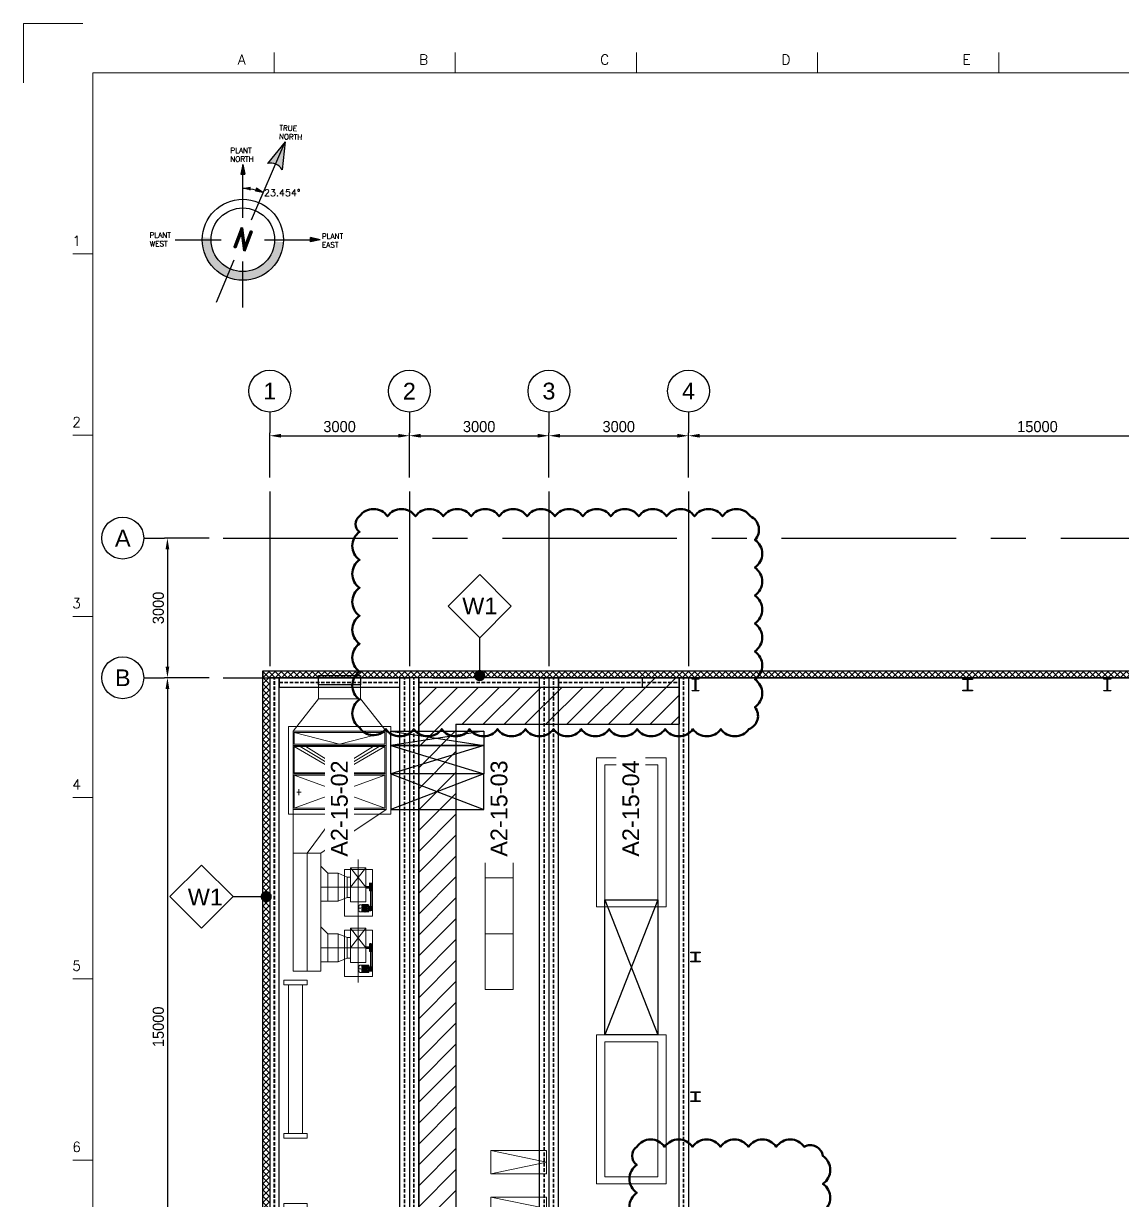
# Model space of a CAD drawing. Header units: millimetres. Extents: x -300 to 383236, y -195106 to -144646.
# Drawn here: x 77852 to 101472, y -169932 to -144646 of the extents above; entities that cross this region are included whole.
import ezdxf
from ezdxf.enums import TextEntityAlignment as Align

# ---------------------------------------------------------------- set-up
doc = ezdxf.new("R2010")
doc.units = ezdxf.units.MM
doc.header["$LTSCALE"] = 60
doc.set_wipeout_variables(frame=1)
for name, pattern in [('CENTER', [2, 1.25, -0.25, 0.25, -0.25]), ('HIDDEN', [0.375, 0.25, -0.125]), ('PHANTOM', [2.5, 1.25, -0.25, 0.25, -0.25, 0.25, -0.25])]:
    doc.linetypes.add(name, pattern=pattern)
doc.layers.get('Defpoints').update_dxf_attribs({"color": 140})
for name, color, linetype in [('1', 7, 'Continuous'), ('1CEN', 20, 'CENTER'), ('1ST FL_SIDE-WALL', 8, 'Continuous'), ('AA-XXXX-SYMB', 7, 'Continuous'), ('AA-XXXX-TEXT', 3, 'Continuous'), ('C_STEEL', 2, 'Continuous'), ('C_TEXT_CONTAINER NO', 7, 'Continuous'), ('CONTAINER', 2, 'Continuous'), ('DIM', 7, 'Continuous'), ('DIM-SCALE', 7, 'Continuous'), ('EQUIP', 2, 'Continuous'), ('INI', 11, 'Continuous')]:
    doc.layers.add(name, color=color, linetype=linetype)
for name, color, linetype, lineweight in [('C_REV', 4, 'Continuous', 50), ('EQUIPMENT', 253, 'Continuous', 0), ('SA', 3, 'Continuous', 0), ('TAN-TIT', 30, 'Continuous', 0), ('TEXT', 3, 'Continuous', 0)]:
    doc.layers.add(name, color=color, linetype=linetype, lineweight=lineweight)
doc.styles.add('ARCHILAB_ROMANS', font='romans.shx', dxfattribs={"bigfont": 'ghs.shx'})
doc.styles.add('Arial', font='arial.ttf')
doc.styles.add('COM', font='COMPLEX', dxfattribs={"height": 5})
doc.styles.add('ROMAND', font='romand.shx', dxfattribs={"width": 0.86, "height": 6.5})
doc.styles.add('RomanS', font='romans.shx', dxfattribs={"bigfont": 'whgtxt.shx'})
doc.styles.get("Standard").update_dxf_attribs({"font": 'romans.shx', "width": 0.75, "bigfont": 'whgtxt.shx'})
doc.styles.add('WHA', font='romans.shx', dxfattribs={"width": 0.8, "height": 300})
doc.styles.add('돋움', font='')
doc.styles.get('돋움').set_extended_font_data('Dotum')
doc.dimstyles.new('일반도면_0060', dxfattribs={"dimtxt": 240, "dimasz": 240, "dimexe": 60, "dimexo": 300, "dimgap": 75, "dimtad": 1, "dimdec": 0, "dimzin": 0, "dimdsep": 46, "dimtxsty": '돋움', "dimcen": -300, "dimclrd": 7, "dimclre": 7, "dimclrt": 2, "dimadec": 8, "dimazin": 0, "dimtfac": 1, "dimtdec": 0, "dimtix": 1, "dimtmove": 2, "dimatfit": 3, "dimfxl": 1, "dimtolj": 1, "dimtzin": 0, "dimarcsym": 0})

# ---------------------------------------------------------------- blocks, each defined once
blk = doc.blocks.new('A$Ce18d4ddd')
at = {"layer": 'EQUIP', "color": 253}
for p, q in [((1298, -14644), (1298, -13944)), ((1648, -14294), (948, -14294))]:
    blk.add_line(p, q, dxfattribs=at)
at = {"layer": 'EQUIPMENT', "color": 253}
for points in [[(300, -6594), (300, -6494), (800, -6494), (800, -6594), (300, -6594)], [(400, -9794), (400, -6594), (700, -6594), (700, -9794), (400, -9794)], [(300, -9894), (300, -9794), (800, -9794), (800, -9894), (300, -9894)], [(300, -11394), (300, -11294), (800, -11294), (800, -11394), (300, -11394)], [(400, -14594), (400, -11394), (700, -11394), (700, -14594), (400, -14594)], [(300, -14694), (300, -14594), (800, -14594), (800, -14694), (300, -14694)]]:
    blk.add_lwpolyline(points, dxfattribs=at)
blk.add_circle((1298, -14294), 250, dxfattribs=at)
blk = doc.blocks.new('A$C3a7c5173')
at = {"layer": 'EQUIPMENT', "color": 253}
for p, q in [((4750, -10156), (5950, -10406)), ((5950, -10406), (4750, -10656)), ((4750, -11156), (5950, -11406)), ((5950, -11406), (4750, -11656)), ((4750, -12456), (5950, -12706)), ((5950, -12706), (4750, -12956)), ((4750, -13456), (5950, -13706)), ((5950, -13706), (4750, -13956))]:
    blk.add_line(p, q, dxfattribs=at)
for points in [[(4750, -10656), (5950, -10656), (5950, -10156), (4750, -10156)], [(4750, -11656), (5950, -11656), (5950, -11156), (4750, -11156)], [(4750, -12956), (5950, -12956), (5950, -12456), (4750, -12456)], [(4750, -13956), (5950, -13956), (5950, -13456), (4750, -13456)], [(4750, -14763), (5620, -14763), (5620, -14263), (4750, -14263)], [(4900, -14613), (5470, -14613), (5470, -14413), (4900, -14413)]]:
    blk.add_lwpolyline(points, close=True, dxfattribs=at)
blk = doc.blocks.new('A$C98c3afd3')
h = blk.add_hatch()
h.set_pattern_fill('ANSI31', color=253, scale=100)
h.set_pattern_definition([(45, (-227626.9, -4), (-224.5064, 224.5064), [])])
h.paths.add_polyline_path([(-58341, -14056), (-58341, -14256), (-63141, -14256), (-63141, -33056), (-31341, -33056), (-31341, -34856), (-24491, -34856), (-24491, -34056), (-30541, -34056), (-30541, -20056), (-31341, -20056), (-31341, -32256), (-33541, -32256), (-33541, -20306), (-36341, -20306), (-36341, -20906), (-34341, -20906), (-34341, -32256), (-62341, -32256), (-62341, -15056), (-57541, -15056), (-57541, -14056)])
at = {"color": 253}
for p, q in [((-58341, -14056), (-57541, -14056)), ((-58341, -14056), (-58341, -14256)), ((-57541, -14056), (-57541, -15056)), ((-63141, -14256), (-63141, -33056)), ((-63141, -14256), (-58341, -14256)), ((-62341, -15056), (-62341, -32256)), ((-62341, -15056), (-57541, -15056)), ((-31341, -20056), (-30541, -20056)), ((-31341, -32256), (-31341, -20056)), ((-30541, -20056), (-30541, -34056)), ((-36341, -20306), (-33541, -20306)), ((-36341, -20306), (-36341, -20906)), ((-33541, -20306), (-33541, -32256)), ((-34341, -20906), (-36341, -20906)), ((-34341, -32256), (-34341, -20906)), ((-62341, -32256), (-34341, -32256)), ((-33541, -32256), (-31341, -32256)), ((-31341, -33056), (-63141, -33056)), ((-31341, -34856), (-31341, -33056)), ((-24491, -34056), (-30541, -34056)), ((-24491, -34056), (-24491, -34856)), ((-24491, -34856), (-31341, -34856))]:
    blk.add_line(p, q, dxfattribs=at)
blk = doc.blocks.new('*D61')
at = {"layer": 'Defpoints', "color": 0, "transparency": 16777216}
for p in [(86145, -153502), (83145, -154702), (86145, -154702)]:
    blk.add_point(p, dxfattribs=at)
at = {"layer": 'DIM-SCALE', "color": 7, "lineweight": -2, "transparency": 16777216}
for p, q in [((83145, -154402), (83145, -153442)), ((86145, -154402), (86145, -153442)), ((83385, -153502), (85905, -153502))]:
    blk.add_line(p, q, dxfattribs=at)
at = {"layer": 'DIM-SCALE', "color": 7, "transparency": 16777216}
for points in [[(83385, -153462), (83385, -153542), (83145, -153502)], [(85905, -153462), (85905, -153542), (86145, -153502)]]:
    blk.add_solid(points, dxfattribs=at)
at = {"layer": 'DIM-SCALE', "color": 2, "transparency": 16777216, "insert": (84645, -153307), "char_height": 240, "attachment_point": 5, "style": '돋움'}
blk.add_mtext('\\A1;3000', dxfattribs=at)
blk = doc.blocks.new('*D62')
at = {"layer": 'Defpoints', "color": 0, "transparency": 16777216}
for p in [(89145, -153502), (86145, -154702), (89145, -154702)]:
    blk.add_point(p, dxfattribs=at)
at = {"layer": 'DIM-SCALE', "color": 7, "lineweight": -2, "transparency": 16777216}
for p, q in [((86145, -154402), (86145, -153442)), ((89145, -154402), (89145, -153442)), ((86385, -153502), (88905, -153502))]:
    blk.add_line(p, q, dxfattribs=at)
at = {"layer": 'DIM-SCALE', "color": 7, "transparency": 16777216}
for points in [[(86385, -153462), (86385, -153542), (86145, -153502)], [(88905, -153462), (88905, -153542), (89145, -153502)]]:
    blk.add_solid(points, dxfattribs=at)
at = {"layer": 'DIM-SCALE', "color": 2, "transparency": 16777216, "insert": (87645, -153307), "char_height": 240, "attachment_point": 5, "style": '돋움'}
blk.add_mtext('\\A1;3000', dxfattribs=at)
blk = doc.blocks.new('*D63')
at = {"layer": 'Defpoints', "color": 0, "transparency": 16777216}
for p in [(92145, -153502), (89145, -154702), (92145, -154702)]:
    blk.add_point(p, dxfattribs=at)
at = {"layer": 'DIM-SCALE', "color": 7, "lineweight": -2, "transparency": 16777216}
for p, q in [((89145, -154402), (89145, -153442)), ((92145, -154402), (92145, -153442)), ((89385, -153502), (91905, -153502))]:
    blk.add_line(p, q, dxfattribs=at)
at = {"layer": 'DIM-SCALE', "color": 7, "transparency": 16777216}
for points in [[(89385, -153462), (89385, -153542), (89145, -153502)], [(91905, -153462), (91905, -153542), (92145, -153502)]]:
    blk.add_solid(points, dxfattribs=at)
at = {"layer": 'DIM-SCALE', "color": 2, "transparency": 16777216, "insert": (90645, -153307), "char_height": 240, "attachment_point": 5, "style": '돋움'}
blk.add_mtext('\\A1;3000', dxfattribs=at)
blk = doc.blocks.new('*D64')
at = {"layer": 'Defpoints', "color": 0, "transparency": 16777216}
for p in [(107145, -153502), (92145, -154702), (107145, -154702)]:
    blk.add_point(p, dxfattribs=at)
at = {"layer": 'DIM-SCALE', "color": 7, "lineweight": -2, "transparency": 16777216}
for p, q in [((92145, -154402), (92145, -153442)), ((107145, -154402), (107145, -153442)), ((92385, -153502), (106905, -153502))]:
    blk.add_line(p, q, dxfattribs=at)
at = {"layer": 'DIM-SCALE', "color": 7, "transparency": 16777216}
for points in [[(92385, -153462), (92385, -153542), (92145, -153502)], [(106905, -153462), (106905, -153542), (107145, -153502)]]:
    blk.add_solid(points, dxfattribs=at)
at = {"layer": 'DIM-SCALE', "color": 2, "transparency": 16777216, "insert": (99645, -153307), "char_height": 240, "attachment_point": 5, "style": '돋움'}
blk.add_mtext('\\A1;15000', dxfattribs=at)
blk = doc.blocks.new('*D73')
at = {"layer": 'Defpoints', "color": 0, "transparency": 16777216}
for p in [(82145, -155702), (80945, -158702), (82145, -158702)]:
    blk.add_point(p, dxfattribs=at)
at = {"layer": 'DIM-SCALE', "color": 7, "lineweight": -2, "transparency": 16777216}
for p, q in [((81845, -155702), (80885, -155702)), ((80945, -155942), (80945, -158462)), ((81845, -158702), (80885, -158702))]:
    blk.add_line(p, q, dxfattribs=at)
at = {"layer": 'DIM-SCALE', "color": 7, "transparency": 16777216}
for points in [[(80905, -155942), (80985, -155942), (80945, -155702)], [(80905, -158462), (80985, -158462), (80945, -158702)]]:
    blk.add_solid(points, dxfattribs=at)
at = {"layer": 'DIM-SCALE', "color": 2, "transparency": 16777216, "insert": (80750, -157202), "char_height": 240, "attachment_point": 5, "rotation": 90, "style": '돋움'}
blk.add_mtext('\\A1;3000', dxfattribs=at)
blk = doc.blocks.new('*D74')
at = {"layer": 'Defpoints', "color": 0, "transparency": 16777216}
for p in [(82145, -158702), (80945, -173702), (82145, -173702)]:
    blk.add_point(p, dxfattribs=at)
at = {"layer": 'DIM-SCALE', "color": 7, "lineweight": -2, "transparency": 16777216}
for p, q in [((81845, -158702), (80885, -158702)), ((80945, -158942), (80945, -173462)), ((81845, -173702), (80885, -173702))]:
    blk.add_line(p, q, dxfattribs=at)
at = {"layer": 'DIM-SCALE', "color": 7, "transparency": 16777216}
for points in [[(80905, -158942), (80985, -158942), (80945, -158702)], [(80905, -173462), (80985, -173462), (80945, -173702)]]:
    blk.add_solid(points, dxfattribs=at)
at = {"layer": 'DIM-SCALE', "color": 2, "transparency": 16777216, "insert": (80750, -166202), "char_height": 240, "attachment_point": 5, "rotation": 90, "style": '돋움'}
blk.add_mtext('\\A1;15000', dxfattribs=at)
blk = doc.blocks.new('2hpm1')
at = {"color": 0, "linetype": 'PHANTOM'}
for p, q in [((-12, 0), (-12, -50)), ((-12, 0), (12, 0)), ((12, 0), (12, -50)), ((12, 0), (12, -50)), ((-100, -169), (-98, -90)), ((-98, -247), (-100, -169)), ((-94, -90), (-98, -90)), ((-98, -247), (-94, -247)), ((-97, -94), (-85, -88)), ((-97, -94), (-85, -88)), ((-97, -94), (-84, -88)), ((-97, -169), (-97, -94)), ((-97, -243), (-97, -169)), ((-88, -248), (-97, -243)), ((-87, -248), (-97, -243)), ((-97, -252), (97, -252)), ((-97, -297), (-97, -252)), ((-96, -85), (-96, -71)), ((-66, -71), (-96, -71)), ((96, -85), (-96, -85)), ((-95, -66), (-95, -71)), ((-94, -90), (-94, -85)), ((-94, -247), (24, -247)), ((-94, -252), (-94, -247)), ((-93, -65), (-82, -65)), ((-91, -71), (-91, -66)), ((-91, -94), (-80, -88)), ((-91, -169), (-91, -94)), ((-91, -243), (-91, -169)), ((-83, -248), (-91, -243)), ((-89, -94), (-78, -88)), ((-89, -169), (-89, -94)), ((-89, -243), (-89, -169)), ((-81, -248), (-89, -243)), ((-84, -90), (-84, -88)), ((-84, -248), (-84, -247)), ((-83, -71), (-83, -66)), ((-71, -88), (-81, -94)), ((-81, -169), (-81, -94)), ((-81, -243), (-81, -169)), ((-81, -243), (-74, -248)), ((-80, -66), (-80, -71)), ((-79, -94), (-69, -88)), ((-79, -169), (-79, -94)), ((-79, -243), (-79, -169)), ((-71, -248), (-79, -243)), ((-78, -92), (-78, -88)), ((-78, -248), (-78, -245)), ((-69, -169), (-69, -88)), ((-69, -248), (-69, -169)), ((-60, -88), (-67, -94)), ((-67, -169), (-67, -94)), ((-67, -243), (-67, -169)), ((-67, -243), (-61, -248)), ((-65, -94), (-56, -88)), ((-65, -169), (-65, -94)), ((-65, -243), (-65, -169)), ((-58, -248), (-65, -243)), ((-63, -67), (-38, -66)), ((64, -71), (-63, -71)), ((-56, -169), (-56, -88)), ((-56, -248), (-56, -169)), ((-45, -88), (-51, -94)), ((-51, -169), (-51, -94)), ((-51, -243), (-51, -169)), ((-51, -243), (-47, -248)), ((-48, -94), (-40, -88)), ((-48, -169), (-48, -94)), ((-48, -243), (-48, -169)), ((-42, -248), (-48, -243)), ((-40, -247), (-40, -88)), ((-35, -63), (-35, -55)), ((-35, -66), (35, -66)), ((33, -53), (-33, -53)), ((-29, -88), (-32, -94)), ((-32, -243), (-32, -94)), ((-32, -243), (-30, -248)), ((-29, -94), (-25, -88)), ((-29, -243), (-29, -94)), ((-26, -248), (-29, -243)), ((-25, -247), (-25, -88)), ((-25, -248), (-25, -227)), ((-12, -50), (0, -50)), ((-12, -53), (-12, -50)), ((-11, -88), (-12, -94)), ((-12, -210), (-12, -94)), ((-12, -243), (-12, -210)), ((-12, -243), (-11, -248)), ((-9, -94), (-7, -88)), ((-9, -210), (-9, -94)), ((-9, -243), (-9, -210)), ((-7, -248), (-9, -243)), ((-7, -247), (-7, -88)), ((0, -50), (12, -50)), ((12, -50), (0, -50)), ((7, -247), (7, -88)), ((9, -94), (7, -88)), ((7, -248), (9, -243)), ((9, -210), (9, -94)), ((9, -243), (9, -210)), ((11, -88), (12, -94)), ((12, -243), (11, -248)), ((12, -53), (12, -50)), ((12, -210), (12, -94)), ((12, -243), (12, -210)), ((25, -247), (25, -88)), ((29, -94), (25, -88)), ((25, -248), (25, -227)), ((26, -248), (29, -243)), ((29, -88), (32, -94)), ((29, -243), (29, -94)), ((32, -243), (30, -248)), ((32, -243), (32, -94)), ((35, -63), (35, -55)), ((63, -67), (38, -66)), ((40, -247), (40, -88)), ((48, -94), (40, -88)), ((42, -248), (48, -243)), ((45, -88), (51, -94)), ((51, -243), (47, -248)), ((48, -169), (48, -94)), ((48, -243), (48, -169)), ((51, -169), (51, -94)), ((51, -243), (51, -169)), ((56, -169), (56, -88)), ((65, -94), (56, -88)), ((56, -248), (56, -169)), ((58, -248), (65, -243)), ((60, -88), (67, -94)), ((67, -243), (61, -248)), ((65, -71), (96, -71)), ((65, -169), (65, -94)), ((65, -243), (65, -169)), ((67, -169), (67, -94)), ((67, -243), (67, -169)), ((79, -94), (69, -88)), ((69, -169), (69, -88)), ((69, -248), (69, -169)), ((71, -88), (81, -94)), ((71, -248), (79, -243)), ((81, -243), (74, -248)), ((78, -92), (78, -88)), ((89, -94), (78, -88)), ((78, -248), (78, -245)), ((79, -169), (79, -94)), ((79, -243), (79, -169)), ((80, -66), (80, -71)), ((91, -94), (80, -88)), ((81, -169), (81, -94)), ((81, -243), (81, -169)), ((81, -248), (89, -243)), ((93, -65), (82, -65)), ((83, -71), (83, -66)), ((83, -248), (91, -243)), ((84, -90), (84, -88)), ((97, -94), (84, -88)), ((84, -248), (84, -247)), ((97, -94), (85, -88)), ((97, -94), (85, -88)), ((87, -248), (97, -243)), ((88, -248), (97, -243)), ((89, -169), (89, -94)), ((89, -243), (89, -169)), ((91, -71), (91, -66)), ((91, -169), (91, -94)), ((91, -243), (91, -169)), ((94, -90), (94, -85)), ((94, -90), (98, -90)), ((94, -252), (94, -247)), ((98, -247), (94, -247)), ((95, -66), (95, -71)), ((96, -85), (96, -71)), ((97, -169), (97, -94)), ((97, -243), (97, -169)), ((97, -297), (97, -252)), ((100, -169), (98, -90)), ((98, -247), (100, -169)), ((62, -332), (-62, -332))]:
    blk.add_line(p, q, dxfattribs=at)
for centre, radius, start, end in [((-62, -297), 35, 180, 270), ((-93, -67), 2.41, 90, 136.5642), ((-93, -67), 2.41, 43.4358, 90), ((-88, -76), 11, 90, 111.3237), ((-88, -76), 11, 68.6763, 90), ((-82, -67), 2.41, 90, 136.5642), ((-82, -67), 2.41, 43.4358, 90), ((-66, -86), 15, 111.3306, 176.1774), ((-66, -69), 2, 270, 0), ((-62, -68), 1, 94.0856, 179.9999), ((-38, -63), 3, 274.0856, 0.0002), ((-33, -55), 2, 90, 180), ((33, -55), 2, 0, 90), ((38, -63), 3, 179.9998, 265.9144), ((62, -297), 35, 270, 0), ((62, -68), 1, 0.0001, 85.9144), ((65, -69), 2, 180, 270), ((66, -86), 15, 3.8226, 68.6694), ((82, -67), 2.41, 90, 136.5642), ((82, -67), 2.41, 43.4358, 90), ((87, -76), 11, 90, 111.3237), ((87, -76), 11, 68.6763, 90), ((93, -67), 2.41, 90, 136.5642), ((93, -67), 2.41, 43.4358, 90)]:
    blk.add_arc(centre, radius, start, end, dxfattribs=at)
blk = doc.blocks.new('A$C064809F0')
at = {"layer": 'AA-XXXX-TEXT'}
for p, q in [((475, 566), (1041, 1131)), ((1041, 1131), (1607, 566)), ((1041, 0), (475, 566)), ((1607, 566), (1041, 0))]:
    blk.add_line(p, q, dxfattribs=at)
at = {"layer": 'INI'}
blk.add_line((1041, 0), (475, 566), dxfattribs=at)
at = {"layer": 'AA-XXXX-TEXT', "style": 'ARCHILAB_ROMANS'}
blk.add_attdef('WALLTYPE', text='', height=300, dxfattribs=at).set_placement((1043, 560), align=Align.MIDDLE_CENTER)
blk = doc.blocks.new('15M')
at = {"linetype": 'HIDDEN', "ltscale": 5}
for p, q in [((-110087, -152171), (-95087, -152171)), ((-110087, -152179), (-95087, -152179)), ((-109989, -152276), (-109989, -154870)), ((-109982, -152276), (-109982, -154870)), ((-95192, -152276), (-95192, -154870)), ((-95185, -152276), (-95185, -154870)), ((-110087, -154968), (-95087, -154968)), ((-110087, -154976), (-95087, -154976))]:
    blk.add_line(p, q, dxfattribs=at)
for points in [[(-110087, -152276), (-95087, -152276), (-95087, -152073), (-110087, -152073)], [(-109884, -154870), (-110087, -154870), (-110087, -152276), (-109884, -152276)], [(-95290, -154870), (-95087, -154870), (-95087, -152276), (-95290, -152276)], [(-110087, -154870), (-95087, -154870), (-95087, -155073), (-110087, -155073)]]:
    blk.add_lwpolyline(points, close=True)
blk = doc.blocks.new('A$C7D6F01DD')
at = {"layer": 'C_STEEL', "extrusion": (0, 0, -1)}
for p, q in [((76, -16.5), (224, -16.5)), ((76, -29.5), (76, -16.5)), ((224, -29.5), (76, -29.5)), ((146.19, -29.5), (153.81, -29.5)), ((146.19, -270.5), (146.19, -29.5)), ((153.81, -29.5), (153.81, -270.5)), ((224, -16.5), (224, -29.5)), ((5898, -21.5), (6102, -21.5)), ((5898, -37.2), (5898, -21.5)), ((6102, -37.2), (5898, -37.2)), ((5995.56, -37.2), (6004.45, -37.2)), ((5995.56, -262.8), (5995.56, -37.2)), ((6004.45, -37.2), (6004.45, -262.8)), ((6102, -21.5), (6102, -37.2)), ((8926, -16.5), (9074, -16.5)), ((8926, -29.5), (8926, -16.5)), ((9074, -29.5), (8926, -29.5)), ((8996.19, -29.5), (9003.81, -29.5)), ((8996.19, -270.5), (8996.19, -29.5)), ((9003.81, -29.5), (9003.81, -270.5)), ((9074, -16.5), (9074, -29.5)), ((11926, -16.5), (12074, -16.5)), ((11926, -29.5), (11926, -16.5)), ((12074, -29.5), (11926, -29.5)), ((11996.19, -29.5), (12003.81, -29.5)), ((11996.19, -270.5), (11996.19, -29.5)), ((12003.81, -29.5), (12003.81, -270.5)), ((12074, -16.5), (12074, -29.5)), ((14926, -16.5), (15074, -16.5)), ((14926, -29.5), (14926, -16.5)), ((15074, -29.5), (14926, -29.5)), ((14996.19, -29.5), (15003.81, -29.5)), ((14996.19, -270.5), (14996.19, -29.5)), ((15003.81, -29.5), (15003.81, -270.5)), ((15074, -16.5), (15074, -29.5)), ((17926, -16.5), (18074, -16.5)), ((17926, -29.5), (17926, -16.5)), ((18074, -29.5), (17926, -29.5)), ((17996.19, -29.5), (18003.81, -29.5)), ((17996.19, -270.5), (17996.19, -29.5)), ((18003.81, -29.5), (18003.81, -270.5)), ((18074, -16.5), (18074, -29.5)), ((20776, -16.5), (20924, -16.5)), ((20776, -29.5), (20776, -16.5)), ((20924, -29.5), (20776, -29.5)), ((20846.19, -29.5), (20853.81, -29.5)), ((20846.19, -270.5), (20846.19, -29.5)), ((20853.81, -29.5), (20853.81, -270.5)), ((20924, -16.5), (20924, -29.5)), ((76, -270.5), (224, -270.5)), ((76, -283.5), (76, -270.5)), ((224, -283.5), (76, -283.5)), ((153.81, -270.5), (146.19, -270.5)), ((224, -270.5), (224, -283.5)), ((5898, -262.8), (6102, -262.8)), ((5898, -278.5), (5898, -262.8)), ((6102, -278.5), (5898, -278.5)), ((6004.45, -262.8), (5995.56, -262.8)), ((6102, -262.8), (6102, -278.5)), ((8926, -270.5), (9074, -270.5)), ((8926, -283.5), (8926, -270.5)), ((9074, -283.5), (8926, -283.5)), ((9003.81, -270.5), (8996.19, -270.5)), ((9074, -270.5), (9074, -283.5)), ((11926, -270.5), (12074, -270.5)), ((11926, -283.5), (11926, -270.5)), ((12074, -283.5), (11926, -283.5)), ((12003.81, -270.5), (11996.19, -270.5)), ((12074, -270.5), (12074, -283.5)), ((14926, -270.5), (15074, -270.5)), ((14926, -283.5), (14926, -270.5)), ((15074, -283.5), (14926, -283.5)), ((15003.81, -270.5), (14996.19, -270.5)), ((15074, -270.5), (15074, -283.5)), ((17926, -270.5), (18074, -270.5)), ((17926, -283.5), (17926, -270.5)), ((18074, -283.5), (17926, -283.5)), ((18003.81, -270.5), (17996.19, -270.5)), ((18074, -270.5), (18074, -283.5)), ((20776, -270.5), (20924, -270.5)), ((20776, -283.5), (20776, -270.5)), ((20924, -283.5), (20776, -283.5)), ((20853.81, -270.5), (20846.19, -270.5)), ((20924, -270.5), (20924, -283.5)), ((47.5, -5895), (252.5, -5895)), ((47.5, -5909.2), (47.5, -5895)), ((252.5, -5909.2), (47.5, -5909.2)), ((145.43, -5909.2), (154.57, -5909.2)), ((145.43, -6090.8), (145.43, -5909.2)), ((154.57, -5909.2), (154.57, -6090.8)), ((252.5, -5895), (252.5, -5909.2)), ((20747.5, -5895), (20952.5, -5895)), ((20747.5, -5909.2), (20747.5, -5895)), ((20952.5, -5909.2), (20747.5, -5909.2)), ((20845.43, -5909.2), (20854.57, -5909.2)), ((20845.43, -6090.8), (20845.43, -5909.2)), ((20854.57, -5909.2), (20854.57, -6090.8)), ((20952.5, -5895), (20952.5, -5909.2)), ((47.5, -6090.8), (252.5, -6090.8)), ((47.5, -6105), (47.5, -6090.8)), ((252.5, -6105), (47.5, -6105)), ((154.57, -6090.8), (145.43, -6090.8)), ((252.5, -6090.8), (252.5, -6105)), ((20747.5, -6090.8), (20952.5, -6090.8)), ((20747.5, -6105), (20747.5, -6090.8)), ((20952.5, -6105), (20747.5, -6105)), ((20854.57, -6090.8), (20845.43, -6090.8)), ((20952.5, -6090.8), (20952.5, -6105)), ((47.5, -8895), (252.5, -8895)), ((47.5, -8909.2), (47.5, -8895)), ((252.5, -8909.2), (47.5, -8909.2)), ((47.5, -9090.8), (252.5, -9090.8)), ((47.5, -9105), (47.5, -9090.8)), ((145.43, -8909.2), (154.57, -8909.2)), ((145.43, -9090.8), (145.43, -8909.2)), ((154.57, -9090.8), (145.43, -9090.8)), ((154.57, -8909.2), (154.57, -9090.8)), ((252.5, -8895), (252.5, -8909.2)), ((252.5, -9090.8), (252.5, -9105)), ((20747.5, -8895), (20952.5, -8895)), ((20747.5, -8909.2), (20747.5, -8895)), ((20952.5, -8909.2), (20747.5, -8909.2)), ((20747.5, -9090.8), (20952.5, -9090.8)), ((20747.5, -9105), (20747.5, -9090.8)), ((20845.43, -8909.2), (20854.57, -8909.2)), ((20845.43, -9090.8), (20845.43, -8909.2)), ((20854.57, -9090.8), (20845.43, -9090.8)), ((20854.57, -8909.2), (20854.57, -9090.8)), ((20952.5, -8895), (20952.5, -8909.2)), ((20952.5, -9090.8), (20952.5, -9105)), ((252.5, -9105), (47.5, -9105)), ((20952.5, -9105), (20747.5, -9105)), ((76, -14716.5), (224, -14716.5)), ((76, -14729.5), (76, -14716.5)), ((224, -14729.5), (76, -14729.5)), ((146.19, -14729.5), (153.81, -14729.5)), ((146.19, -14970.5), (146.19, -14729.5)), ((153.81, -14729.5), (153.81, -14970.5)), ((224, -14716.5), (224, -14729.5)), ((2926, -14716.5), (3074, -14716.5)), ((2926, -14729.5), (2926, -14716.5)), ((3074, -14729.5), (2926, -14729.5)), ((2996.19, -14729.5), (3003.81, -14729.5)), ((2996.19, -14970.5), (2996.19, -14729.5)), ((3003.81, -14729.5), (3003.81, -14970.5)), ((3074, -14716.5), (3074, -14729.5)), ((5926, -14716.5), (6074, -14716.5)), ((5926, -14729.5), (5926, -14716.5)), ((6074, -14729.5), (5926, -14729.5)), ((5996.19, -14729.5), (6003.81, -14729.5)), ((5996.19, -14970.5), (5996.19, -14729.5)), ((6003.81, -14729.5), (6003.81, -14970.5)), ((6074, -14716.5), (6074, -14729.5)), ((8926, -14716.5), (9074, -14716.5)), ((8926, -14729.5), (8926, -14716.5)), ((9074, -14729.5), (8926, -14729.5)), ((8996.19, -14729.5), (9003.81, -14729.5)), ((8996.19, -14970.5), (8996.19, -14729.5)), ((9003.81, -14729.5), (9003.81, -14970.5)), ((9074, -14716.5), (9074, -14729.5)), ((11926, -14716.5), (12074, -14716.5)), ((11926, -14729.5), (11926, -14716.5)), ((12074, -14729.5), (11926, -14729.5)), ((11996.19, -14729.5), (12003.81, -14729.5)), ((11996.19, -14970.5), (11996.19, -14729.5)), ((12003.81, -14729.5), (12003.81, -14970.5)), ((12074, -14716.5), (12074, -14729.5)), ((14926, -14716.5), (15074, -14716.5)), ((14926, -14729.5), (14926, -14716.5)), ((15074, -14729.5), (14926, -14729.5)), ((14996.19, -14729.5), (15003.81, -14729.5)), ((14996.19, -14970.5), (14996.19, -14729.5)), ((15003.81, -14729.5), (15003.81, -14970.5)), ((15074, -14716.5), (15074, -14729.5)), ((17926, -14716.5), (18074, -14716.5)), ((17926, -14729.5), (17926, -14716.5)), ((18074, -14729.5), (17926, -14729.5)), ((17996.19, -14729.5), (18003.81, -14729.5)), ((17996.19, -14970.5), (17996.19, -14729.5)), ((18003.81, -14729.5), (18003.81, -14970.5)), ((18074, -14716.5), (18074, -14729.5)), ((20776, -14716.5), (20924, -14716.5)), ((20776, -14729.5), (20776, -14716.5)), ((20924, -14729.5), (20776, -14729.5)), ((20846.19, -14729.5), (20853.81, -14729.5)), ((20846.19, -14970.5), (20846.19, -14729.5)), ((20853.81, -14729.5), (20853.81, -14970.5)), ((20924, -14716.5), (20924, -14729.5)), ((76, -14970.5), (224, -14970.5)), ((76, -14983.5), (76, -14970.5)), ((224, -14983.5), (76, -14983.5)), ((153.81, -14970.5), (146.19, -14970.5)), ((224, -14970.5), (224, -14983.5)), ((2926, -14970.5), (3074, -14970.5)), ((2926, -14983.5), (2926, -14970.5)), ((3074, -14983.5), (2926, -14983.5)), ((3003.81, -14970.5), (2996.19, -14970.5)), ((3074, -14970.5), (3074, -14983.5)), ((5926, -14970.5), (6074, -14970.5)), ((5926, -14983.5), (5926, -14970.5)), ((6074, -14983.5), (5926, -14983.5)), ((6003.81, -14970.5), (5996.19, -14970.5)), ((6074, -14970.5), (6074, -14983.5)), ((8926, -14970.5), (9074, -14970.5)), ((8926, -14983.5), (8926, -14970.5)), ((9074, -14983.5), (8926, -14983.5)), ((9003.81, -14970.5), (8996.19, -14970.5)), ((9074, -14970.5), (9074, -14983.5)), ((11926, -14970.5), (12074, -14970.5)), ((11926, -14983.5), (11926, -14970.5)), ((12074, -14983.5), (11926, -14983.5)), ((12003.81, -14970.5), (11996.19, -14970.5)), ((12074, -14970.5), (12074, -14983.5)), ((14926, -14970.5), (15074, -14970.5)), ((14926, -14983.5), (14926, -14970.5)), ((15074, -14983.5), (14926, -14983.5)), ((15003.81, -14970.5), (14996.19, -14970.5)), ((15074, -14970.5), (15074, -14983.5)), ((17926, -14970.5), (18074, -14970.5)), ((17926, -14983.5), (17926, -14970.5)), ((18074, -14983.5), (17926, -14983.5)), ((18003.81, -14970.5), (17996.19, -14970.5)), ((18074, -14970.5), (18074, -14983.5)), ((20776, -14970.5), (20924, -14970.5)), ((20776, -14983.5), (20776, -14970.5)), ((20924, -14983.5), (20776, -14983.5)), ((20853.81, -14970.5), (20846.19, -14970.5)), ((20924, -14970.5), (20924, -14983.5))]:
    blk.add_line(p, q, dxfattribs=at)
blk = doc.blocks.new('BORDER')
at = {"layer": 'TAN-TIT', "linetype": 'Continuous'}
for p, q in [((4241, 168200), (0, 168200)), ((0, 168200), (0, 163959))]:
    blk.add_line(p, q, dxfattribs=at)
at = {"layer": 'TAN-TIT'}
for p, q in [((17955, 164680), (17955, 166122)), ((30934, 164680), (30934, 166122)), ((43912, 164680), (43912, 166122)), ((56891, 164680), (56891, 166122)), ((69870, 164680), (69870, 166122)), ((4977, 164680), (4977, 3520)), ((232823, 164680), (4977, 164680)), ((4977, 151701), (3534, 151701)), ((4977, 138723), (3534, 138723)), ((4977, 125744), (3534, 125744)), ((4977, 112766), (3534, 112766)), ((4977, 99787), (3534, 99787)), ((4977, 86808), (3534, 86808))]:
    blk.add_line(p, q, dxfattribs=at)
at = {"layer": 'TAN-TIT', "style": 'COM'}
for s, p in [('A', (15359, 165257)), ('B', (28338, 165257)), ('C', (41317, 165257)), ('D', (54295, 165257)), ('E', (67274, 165257))]:
    blk.add_text(s, height=721, dxfattribs=at).set_placement(p)
for s, p in [('1', (4111, 152278)), ('1', (4111, 152278)), ('2', (4111, 139300)), ('3', (4111, 126321)), ('4', (4111, 113342)), ('5', (4111, 100364)), ('6', (4111, 87385))]:
    blk.add_text(s, height=721, dxfattribs=at).set_placement(p, align=Align.RIGHT)

msp = doc.modelspace()

# ---------------------------------------------------------------- hatches: boundary and pattern name
h = msp.add_hatch(color=256)
h.paths.add_polyline_path([(83477.9, -147187.7), (83093.1, -147654.3, -0.1704873), (83275, -147665.9)])
h.paths.add_polyline_path([(83477.9, -147187.7), (83275, -147665.9, -0.1704873), (83409.7, -147788.7)])
h = msp.add_hatch(color=256)
h.paths.add_polyline_path([(83477.9, -147187.7), (83093.1, -147654.3, -0.1704873), (83275, -147665.9)])
h.paths.add_polyline_path([(83477.9, -147187.7), (83275, -147665.9, -0.1704873), (83409.7, -147788.7)])
h = msp.add_hatch(color=256)
h.paths.add_polyline_path([(82565.1, -147676.9), (82520.9, -147883.8), (82580.4, -147883.7, 0.0362907)])
h.paths.add_polyline_path([(82565.1, -147676.9, -0.0362907), (82580.4, -147883.7), (82609.8, -147883.7)])
h = msp.add_hatch(color=256)
h.paths.add_polyline_path([(82565.1, -147676.9), (82520.9, -147883.8), (82580.4, -147883.7, 0.0362907)])
h.paths.add_polyline_path([(82565.1, -147676.9, -0.0362907), (82580.4, -147883.7), (82609.8, -147883.7)])
h = msp.add_hatch(color=256)
h.paths.add_polyline_path([(82565.1, -148190.7), (82723.8, -148227.1), (82724.4, -148181.3, 0.0362907)])
h.paths.add_polyline_path([(82565.1, -148190.7, -0.0362907), (82724.4, -148181.3), (82724.7, -148158.7)])
h = msp.add_hatch(color=256)
h.paths.add_polyline_path([(82565.1, -148190.7), (82723.8, -148227.1), (82724.4, -148181.3, 0.0362907)])
h.paths.add_polyline_path([(82565.1, -148190.7, -0.0362907), (82724.4, -148181.3), (82724.7, -148158.7)])
h = msp.add_hatch(color=256)
h.paths.add_polyline_path([(82995.1, -148278.1), (82862.8, -148183.5), (82844.6, -148225.4, 0.0362907)])
h.paths.add_polyline_path([(82995.1, -148278.1, -0.0362907), (82844.6, -148225.4), (82835.6, -148246.2)])
h = msp.add_hatch(color=256)
h.paths.add_polyline_path([(82995.1, -148278.1), (82862.8, -148183.5), (82844.6, -148225.4, 0.0362907)])
h.paths.add_polyline_path([(82995.1, -148278.1, -0.0362907), (82844.6, -148225.4), (82835.6, -148246.2)])
h = msp.add_hatch(color=256)
h.paths.add_polyline_path([(81695.7, -149239.3, 0.4142136), (82513.5, -150160.7), (82524.6, -149973, -0.4142136), (81883.4, -149250.5)])
h.paths.add_polyline_path([(82524.6, -149973), (82513.5, -150160.7, 0.2159793), (83184.9, -149903.5), (83051.2, -149771.3, -0.2159793)])
h.paths.add_polyline_path([(83051.2, -149771.3), (83184.9, -149903.5, 0.1819562), (83434.9, -149343), (83247.2, -149331.8, -0.1819562)])
h = msp.add_hatch(color=256)
h.paths.add_polyline_path([(81695.7, -149239.3, 0.4142136), (82513.5, -150160.7), (82524.6, -149973, -0.4142136), (81883.4, -149250.5)])
h.paths.add_polyline_path([(82524.6, -149973), (82513.5, -150160.7, 0.2159793), (83184.9, -149903.5), (83051.2, -149771.3, -0.2159793)])
h.paths.add_polyline_path([(83051.2, -149771.3), (83184.9, -149903.5, 0.1819562), (83434.9, -149343), (83247.2, -149331.8, -0.1819562)])
h = msp.add_hatch(color=256)
h.paths.add_polyline_path([(84228.5, -149291.1), (84021.6, -149335.3), (84021.6, -149275.9, -0.0362907)])
h.paths.add_polyline_path([(84228.5, -149291.1, 0.0362907), (84021.6, -149275.9), (84021.7, -149246.5)])
h = msp.add_hatch(color=256)
h.paths.add_polyline_path([(84228.5, -149291.1), (84021.6, -149335.3), (84021.6, -149275.9, -0.0362907)])
h.paths.add_polyline_path([(84228.5, -149291.1, 0.0362907), (84021.6, -149275.9), (84021.7, -149246.5)])

# ---------------------------------------------------------------- linework, layer by layer
for p, q in [((82751.7, -148861.4), (83477.9, -147187.7)), ((83477.9, -147187.7), (83093.1, -147654.3)), ((83477.9, -147187.7), (83093.1, -147654.3)), ((83477.9, -147187.7), (83409.7, -147788.7)), ((83477.9, -147187.7), (83409.7, -147788.7)), ((82565.1, -147676.9), (82520.9, -147883.8)), ((82565.1, -147676.9), (82520.9, -147883.8)), ((82520.9, -147883.8), (82609.8, -147883.7)), ((82520.9, -147883.8), (82609.8, -147883.7)), ((82565.2, -148822.7), (82565.1, -147676.9)), ((82565.1, -147676.9), (82609.8, -147883.7)), ((82565.2, -148822.7), (82565.1, -147676.9)), ((82565.1, -147676.9), (82609.8, -147883.7)), ((82565.1, -148190.7), (82724.7, -148158.7)), ((82565.1, -148190.7), (82724.7, -148158.7)), ((82723.8, -148227.1), (82724.7, -148158.7)), ((82723.8, -148227.1), (82724.7, -148158.7)), ((82862.8, -148183.5), (82835.6, -148246.2)), ((82862.8, -148183.5), (82835.6, -148246.2)), ((82995.1, -148278.1), (82835.6, -148246.2)), ((82995.1, -148278.1), (82835.6, -148246.2)), ((82995.1, -148278.1), (82862.8, -148183.5)), ((82995.1, -148278.1), (82862.8, -148183.5)), ((81109, -149291.3), (82096.9, -149291.2)), ((81109, -149291.3), (82096.9, -149291.2)), ((83033.7, -149291), (84021.6, -149290.9)), ((83033.7, -149291), (84021.6, -149290.9)), ((84021.6, -149335.3), (84021.7, -149246.5)), ((84021.6, -149335.3), (84021.7, -149246.5)), ((84228.5, -149291.1), (84021.6, -149335.3)), ((84228.5, -149291.1), (84021.6, -149335.3)), ((84228.5, -149291.1), (84021.7, -149246.5)), ((84228.5, -149291.1), (84021.7, -149246.5)), ((81996.3, -150631.7), (82382.3, -149722.3)), ((82565.5, -150747.4), (82565.4, -149759.5)), ((82565.5, -150747.4), (82565.4, -149759.5)), ((92144.9, -158702.1), (113144.9, -158702.1))]:
    msp.add_line(p, q)
for points in [[(87744.9, -160157.1), (85744.9, -160157.1), (85744.9, -159852.1), (87744.9, -159852.1)], [(87744.9, -160767.1), (85744.9, -160767.1), (85744.9, -160157.1), (87744.9, -160157.1)], [(87744.9, -160767.1), (85744.9, -160767.1), (85744.9, -161529.1), (87744.9, -161529.1)]]:
    msp.add_lwpolyline(points, close=True)
at = {"color": 253}
msp.add_lwpolyline([(90346, -166373.8), (90346, -163473.8), (91486, -163473.8), (91486, -166373.8)], close=True, dxfattribs=at)
for radius in [871.2, 871.2, 683.1, 683.1]:
    msp.add_circle((82565.3, -149291.1), radius)
for centre, radius, start, end in [((83167.5, -147919.1), 275, 28.30506, 105.70652), ((82565.3, -149291.1), 1100.4, 67.00743, 90.00867)]:
    msp.add_arc(centre, radius, start, end)
at = {"layer": '1CEN', "color": 1, "ltscale": 50}
for p, q in [((83144.9, -154702.1), (83144.9, -192702.1)), ((86144.9, -154702.1), (86144.9, -192702.1)), ((89144.9, -154702.1), (89144.9, -192702.1)), ((92144.9, -154702.1), (92144.9, -192702.1)), ((82144.9, -155702.1), (135144.9, -155702.1)), ((82144.9, -158702.1), (135144.9, -158702.1)), ((87744.9, -159852.1), (85744.9, -160157.1)), ((85744.9, -159852.1), (87744.9, -160157.1)), ((87744.9, -160157.1), (85744.9, -160767.1)), ((85744.9, -160157.1), (87744.9, -160767.1)), ((87744.9, -160767.1), (85744.9, -161529.1)), ((85744.9, -160767.1), (87744.9, -161529.1)), ((91486, -163473.8), (90346, -166373.8)), ((90346, -163473.8), (91486, -166373.8))]:
    msp.add_line(p, q, dxfattribs=at)
at = {"layer": '1ST FL_SIDE-WALL', "color": 3}
msp.add_lwpolyline([(82994.9, -158552.1), (82994.9, -158702.1)], dxfattribs=at)
at = {"layer": 'C_REV'}
for points in [[(85074.9, -155232.8, -0.5205671), (85674.9, -155232.8, -0.5205671), (86274.9, -155232.8, -0.5205671), (86874.9, -155232.8, -0.5205671), (87474.9, -155232.8, -0.5205671), (88074.9, -155232.8, -0.5205671), (88674.9, -155232.8, -0.5205671), (89274.9, -155232.8, -0.5205671), (89874.9, -155232.8, -0.5205671), (90474.9, -155232.8, -0.5205671), (91074.9, -155232.8, -0.5205671), (91674.9, -155232.8, -0.5205671), (92274.9, -155232.8, -0.5205671), (92874.9, -155232.8, -0.5205671), (93474.9, -155232.8, -0.5205671), (93572.2, -155735.5, -0.5205671), (93572.2, -156335.5, -0.5205671), (93572.2, -156935.5, -0.5205671), (93572.2, -157535.5, -0.5205671), (93572.2, -158135.5, -0.5205671), (93572.2, -158735.5, -0.5205671), (93572.2, -159335.5, -0.5205671), (93440.6, -159804, -0.5205671), (92840.6, -159804, -0.5205671), (92240.6, -159804, -0.5205671), (91640.6, -159804, -0.5205671), (91040.6, -159804, -0.5205671), (90440.6, -159804, -0.5205671), (89840.6, -159804, -0.5205671), (89240.6, -159804, -0.5205671), (88640.6, -159804, -0.5205671), (88040.6, -159804, -0.5205671), (87440.6, -159804, -0.5205671), (86840.6, -159804, -0.5205671), (86240.6, -159804, -0.5205671), (85640.6, -159804, -0.5205671), (85074.9, -159769.6, -0.5205671), (85074.9, -159169.6, -0.5205671), (85074.9, -158569.6, -0.5205671), (85074.9, -157969.6, -0.5205671), (85074.9, -157369.6, -0.5205671), (85074.9, -156769.6, -0.5205671), (85074.9, -156169.6, -0.5205671), (85074.9, -155569.6, -0.5205671), (85074.9, -155232.8, -0.5205671)], [(91032.1, -168778.4, -0.5205671), (91632.1, -168778.4, -0.5205671), (92232.1, -168778.4, -0.5205671), (92832.1, -168778.4, -0.5205671), (93432.1, -168778.4, -0.5205671), (94032.1, -168778.4, -0.5205671), (94632.1, -168778.4, -0.5205671), (95034.5, -168976, -0.5205671), (95034.5, -169576, -0.5205671), (95034.5, -170176, -0.5205671)], [(91032.1, -170366.8, -0.5205671), (91032.1, -169766.8, -0.5205671), (91032.1, -169166.8, -0.5205671), (91032.1, -168778.4, -0.5205671)]]:
    msp.add_lwpolyline(points, format="xyb", dxfattribs=at)
at = {"layer": 'DIM'}
for p, q in [((83144.9, -152992.1), (83144.9, -153442.1)), ((86144.9, -152992.1), (86144.9, -153442.1)), ((89144.9, -152992.1), (89144.9, -153442.1)), ((92144.9, -152992.1), (92144.9, -153442.1)), ((80434.9, -155702.1), (80884.9, -155702.1)), ((80434.9, -158702.1), (80884.9, -158702.1))]:
    msp.add_line(p, q, dxfattribs=at)
for centre in [(83144.9, -152542.1), (86144.9, -152542.1), (89144.9, -152542.1), (92144.9, -152542.1), (79984.9, -155702.1), (79984.9, -158702.1)]:
    msp.add_circle(centre, 450, dxfattribs=at)
at = {"layer": 'EQUIP', "color": 253}
msp.add_lwpolyline([(85094.9, -158852.1), (84194.9, -158852.1), (84194.9, -158652.1), (85094.9, -158652.1)], close=True, dxfattribs=at)
at = {"layer": 'EQUIPMENT', "color": 253}
for p, q in [((83669.9, -159877.1), (84644.9, -160132.1)), ((84644.9, -160132.1), (85619.9, -159877.1)), ((84644.9, -160742.1), (83669.9, -160182.1)), ((84644.9, -160687.7), (83796, -160182.1)), ((84644.9, -160633.2), (83922, -160182.1)), ((84644.9, -160742.1), (85619.9, -160182.1)), ((84644.9, -160687.7), (85493.9, -160182.1)), ((84644.9, -160633.2), (85367.8, -160182.1)), ((83669.9, -161504.1), (85619.9, -160792.1)), ((83669.9, -160792.1), (85619.9, -161504.1)), ((84877.2, -163203), (85207.2, -162783)), ((84877.2, -162783), (85207.2, -163203)), ((85042.3, -162732), (85042.3, -163590.4)), ((84811.2, -162983), (84811.2, -163423)), ((84811.2, -162983), (84877.2, -162983)), ((85357.9, -163203), (84766.3, -163203)), ((84877.2, -163518), (84877.2, -163203)), ((85290.2, -163185.5), (85207.2, -163185.5)), ((85207.2, -163203), (85207.2, -163518)), ((85290.2, -163220.5), (85207.2, -163220.5)), ((85282.5, -163115), (85335.2, -163115)), ((85282.5, -163117.3), (85335.2, -163117.3)), ((85290.2, -163123), (85290.2, -163283)), ((85290.2, -163123), (85327, -163123)), ((85290.2, -163283), (85327, -163283)), ((85290.2, -163283.1), (85327, -163283.1)), ((85308.6, -163713.1), (85308.6, -163106.4)), ((85327, -163123), (85327, -163283)), ((85335.2, -163115), (85335.2, -163703.6)), ((84877.2, -163423), (84811.2, -163423)), ((85207.2, -163518), (84877.2, -163518)), ((85351.4, -163654.9), (85038.7, -163654.9)), ((85335.2, -163701.3), (85283.2, -163701.3)), ((85335.2, -163703.6), (85283.2, -163703.6)), ((85290.2, -163614.9), (85327, -163614.9)), ((85290.2, -163615), (85290.2, -163694.8)), ((85290.2, -163694.8), (85327, -163694.8)), ((85327, -163615), (85327, -163694.8)), ((84877.2, -164503), (85207.2, -164083)), ((84877.2, -164083), (85207.2, -164503)), ((85042.3, -164032), (85042.3, -164890.4)), ((84811.2, -164283), (84811.2, -164723)), ((84811.2, -164283), (84877.2, -164283)), ((85357.9, -164503), (84766.3, -164503)), ((84877.2, -164818), (84877.2, -164503)), ((85290.2, -164485.5), (85207.2, -164485.5)), ((85207.2, -164503), (85207.2, -164818)), ((85290.2, -164520.5), (85207.2, -164520.5)), ((85282.5, -164415), (85335.2, -164415)), ((85282.5, -164417.3), (85335.2, -164417.3)), ((85290.2, -164423), (85290.2, -164583)), ((85290.2, -164423), (85327, -164423)), ((85290.2, -164583), (85327, -164583)), ((85290.2, -164583.1), (85327, -164583.1)), ((85308.6, -165013.1), (85308.6, -164406.4)), ((85327, -164423), (85327, -164583)), ((85335.2, -164415), (85335.2, -165003.6)), ((84877.2, -164723), (84811.2, -164723)), ((85207.2, -164818), (84877.2, -164818)), ((85351.4, -164954.9), (85038.7, -164954.9)), ((85335.2, -165001.3), (85283.2, -165001.3)), ((85335.2, -165003.6), (85283.2, -165003.6)), ((85290.2, -164914.9), (85327, -164914.9)), ((85290.2, -164915), (85290.2, -164994.8)), ((85290.2, -164994.8), (85327, -164994.8)), ((85327, -164915), (85327, -164994.8))]:
    msp.add_line(p, q, dxfattribs=at)
for points in [[(85744.9, -161629.1), (85744.9, -159752.1), (83544.9, -159752.1), (83544.9, -161629.1)], [(85644.9, -160767.1), (85644.9, -159852.1), (83644.9, -159852.1), (83644.9, -160767.1)], [(85644.9, -160157.1), (83644.9, -160157.1), (83644.9, -159852.1), (85644.9, -159852.1)], [(85619.9, -160132.1), (83669.9, -160132.1), (83669.9, -159877.1), (85619.9, -159877.1)], [(85644.9, -160767.1), (83644.9, -160767.1), (83644.9, -160157.1), (85644.9, -160157.1)], [(85619.9, -160742.1), (83669.9, -160742.1), (83669.9, -160182.1), (85619.9, -160182.1)], [(90166, -163623.8), (90166, -160423.8), (91666, -160423.8), (91666, -163623.8)], [(85644.9, -160767.1), (83644.9, -160767.1), (83644.9, -161529.1), (85644.9, -161529.1)], [(85619.9, -160792.1), (83669.9, -160792.1), (83669.9, -161504.1), (85619.9, -161504.1)], [(90346, -163473.8), (90346, -160573.8), (91486, -160573.8), (91486, -163473.8)], [(84752.2, -162823), (84752.2, -163823), (85352.2, -163823), (85352.2, -162823)], [(85207.2, -162783), (84877.2, -162783), (84877.2, -163203), (85207.2, -163203)], [(85207.2, -164083), (84877.2, -164083), (84877.2, -164503), (85207.2, -164503)], [(84752.2, -164123), (84752.2, -165123), (85352.2, -165123), (85352.2, -164123)], [(90166, -169573.8), (90166, -166373.8), (91666, -166373.8), (91666, -169573.8)], [(90346, -169423.8), (90346, -166523.8), (91486, -166523.8), (91486, -169423.8)]]:
    msp.add_lwpolyline(points, close=True, dxfattribs=at)
at = {"layer": 'EQUIPMENT'}
for points in [[(88375, -162202.2), (88375, -163002.2), (87775, -163002.2), (87775, -162202.2)], [(87775, -164202.2), (87775, -163002.2), (88375, -163002.2), (88375, -164202.2)], [(87775, -165402.2), (87775, -164202.2), (88375, -164202.2), (88375, -165402.2)]]:
    msp.add_lwpolyline(points, close=True, dxfattribs=at)
at = {"layer": 'SA', "color": 253}
for p, q in [((84194.9, -158852.1), (84194.9, -159152.1)), ((85094.9, -158852.1), (85094.9, -159152.1)), ((83644.9, -159852.1), (84194.9, -159152.1)), ((85094.9, -159152.1), (84194.9, -159152.1)), ((85644.9, -159852.1), (85094.9, -159152.1)), ((83644.9, -161529.1), (83644.9, -162467.1)), ((84644.9, -161529.1), (83944.9, -162467.1)), ((85644.9, -161529.1), (84244.9, -162467.1)), ((83644.9, -162467.1), (83644.9, -165003)), ((83644.9, -162467.1), (84244.9, -162467.1)), ((83944.9, -162467.1), (83944.9, -165003)), ((84244.9, -162467.1), (84244.9, -165003)), ((84394.9, -162903), (84244.9, -162753)), ((85042.3, -162608.6), (85042.3, -165246.7)), ((84611.2, -162903), (84394.9, -162903)), ((84394.9, -162903), (84394.9, -163503)), ((84611.2, -162903), (84611.2, -163503)), ((84811.2, -162983), (84611.2, -162903)), ((84611.2, -163203), (84244.9, -163203)), ((84811.2, -163203), (84611.2, -163203)), ((84611.2, -163503), (84244.9, -163503)), ((84811.2, -163423), (84611.2, -163503)), ((84394.9, -164203), (84244.9, -164053)), ((84611.2, -164203), (84394.9, -164203)), ((84394.9, -164203), (84394.9, -164803)), ((84611.2, -164203), (84611.2, -164803)), ((84811.2, -164283), (84611.2, -164203)), ((84611.2, -164503), (84244.9, -164503)), ((84811.2, -164503), (84611.2, -164503)), ((84611.2, -164803), (84244.9, -164803)), ((84811.2, -164723), (84611.2, -164803)), ((83644.9, -165003), (84244.9, -165003))]:
    msp.add_line(p, q, dxfattribs=at)

# ---------------------------------------------------------------- block references
for name, p in [('A$C98c3afd3', (149486.3, -144646.1)), ('A$C3a7c5173', (83144.9, -158702.1))]:
    msp.add_blockref(name, p)
at = {"color": 253}
msp.add_blockref('A$Ce18d4ddd', (83144.9, -158702.1), dxfattribs=at)
at = {"layer": 'AA-XXXX-SYMB'}
ref = msp.add_blockref('A$C064809F0', (86407.1, -156484.1), dxfattribs=dict(at, xscale=-1.2, yscale=1.2, zscale=1.2, rotation=180))
ref.add_attrib('WALLTYPE', 'W1', dxfattribs={"layer": 'AA-XXXX-TEXT', "height": 360, "style": 'Arial'}).set_placement((87658.5, -157157.6), align=Align.MIDDLE_CENTER)
ref = msp.add_blockref('A$C064809F0', (82925.4, -164084.2), dxfattribs=dict(at, xscale=-1.2, yscale=1.2, zscale=1.2))
ref.add_attrib('WALLTYPE', 'W1', dxfattribs={"layer": 'AA-XXXX-TEXT', "height": 360, "style": 'Arial'}).set_placement((81760.1, -163412.2), align=Align.MIDDLE_CENTER)
at = {"layer": 'EQUIPMENT', "color": 253, "xscale": -0.7999999999999999, "yscale": 0.7999999999999999, "zscale": 0.7999999999999999, "rotation": 270}
for p in [(85327, -163654.9), (85327, -164954.9)]:
    msp.add_blockref('2hpm1', p, dxfattribs=at)
at = {"layer": 'TEXT'}
msp.add_blockref('A$C7D6F01DD', (92144.9, -158702.1), dxfattribs=at)

# ---------------------------------------------------------------- texts
at = {"style": 'RomanS', "width": 1}
for s, rotation, oblique, p in [('TRUE', 358.00867, 360, (83349.6, -146943.2)), ('NORTH', 358.00868, 0, (83341.3, -147128.7)), ('PLANT', 0.00867, 360, (82298.5, -147428.6)), ('PLANT', 0.00867, 360, (82298.5, -147428.6)), ('NORTH', 0.00868, 0, (82296.6, -147614.3)), ('PLANT', 0.00868, 0, (80561.8, -149247.4)), ('PLANT', 0.00868, 0, (80561.8, -149247.4)), ('PLANT', 0.00868, 0, (84265.4, -149272)), ('PLANT', 0.00868, 0, (84265.4, -149272)), ('WEST', 0.00867, 360, (80566.3, -149433.1)), ('EAST', 0.00868, 0, (84267.2, -149457.7))]:
    msp.add_text(s, height=113.39, rotation=rotation, dxfattribs=dict(at, oblique=oblique)).set_placement(p)
msp.add_text('23.454°', height=149.99).set_placement((83020, -148358.2))
at = {"style": 'ROMAND', "width": 0.83}
for oblique, p in [(0, (82480.7, -149486.8)), (0, (82480.7, -149486.8)), (360, (82485.2, -149488.5)), (360, (82485.2, -149488.5)), (0, (82490.8, -149490.7)), (0, (82490.8, -149490.7)), (0, (82497.5, -149493.3)), (0, (82497.5, -149493.3))]:
    msp.add_text('N', height=446.9, rotation=339.00844, dxfattribs=dict(at, oblique=oblique)).set_placement(p, align=Align.CENTER)
at = {"layer": 'EQUIPMENT', "color": 253, "style": 'WHA', "width": 0.8}
msp.add_text('+', height=150, dxfattribs=at).set_placement((83769.9, -161148.1), align=Align.MIDDLE)
at = {"layer": 'TEXT', "color": 3, "linetype": 'Continuous', "style": 'Arial'}
for s, p in [('1', (83144.9, -152542.1)), ('2', (86144.9, -152542.1)), ('3', (89144.9, -152542.1)), ('4', (92144.9, -152542.1)), ('A', (79984.9, -155702.1)), ('B', (79984.9, -158702.1))]:
    msp.add_text(s, height=360, dxfattribs=at).set_placement(p, align=Align.MIDDLE)

# ---------------------------------------------------------------- dimensions: what is measured, and where the dimension line sits
at = {"layer": 'DIM-SCALE'}
for base, p1, p2, picture, middle in [((86144.9, -153502.1), (83144.9, -154702.1), (86144.9, -154702.1), '*D61', (84644.9, -153307)), ((89144.9, -153502.1), (86144.9, -154702.1), (89144.9, -154702.1), '*D62', (87644.9, -153307)), ((92144.9, -153502.1), (89144.9, -154702.1), (92144.9, -154702.1), '*D63', (90644.9, -153307)), ((107144.9, -153502.1), (92144.9, -154702.1), (107144.9, -154702.1), '*D64', (99644.9, -153307))]:
    dim = msp.add_linear_dim(base=base, p1=p1, p2=p2, dimstyle='일반도면_0060', dxfattribs=at)
    dim.commit()
    dim.dimension.update_dxf_attribs({"geometry": picture, "text_midpoint": middle})
for base, p1, p2, picture, middle in [((80944.9, -158702.1), (82144.9, -155702.1), (82144.9, -158702.1), '*D73', (80749.8, -157202.1)), ((80944.9, -173702.1), (82144.9, -158702.1), (82144.9, -173702.1), '*D74', (80749.8, -166202.1))]:
    dim = msp.add_linear_dim(base=base, p1=p1, p2=p2, angle=90, dimstyle='일반도면_0060', dxfattribs=at)
    dim.commit()
    dim.dimension.update_dxf_attribs({"geometry": picture, "text_midpoint": middle})

# ---------------------------------------------------------------- leaders
at = {"layer": 'AA-XXXX-SYMB', "color": 3}
for points in [[(87656.1, -158655.3), (87656.1, -157841.7)], [(83068.8, -163405.4), (82355.2, -163405.4)]]:
    msp.add_leader(points, dimstyle='일반도면_0060', override={"dimexo": 0, "dimldrblk": 'Dot'}, dxfattribs=at)

# ---------------------------------------------------------------- next in the draw order: wipeouts: each hides what was drawn before it
for points in [[(84951.4, -162672.9), (84951.4, -160377.8), (84331.8, -160377.8), (84331.8, -162672.9)], [(88383.4, -162672.9), (88383.4, -160374.1), (87763.5, -160374.1), (87763.5, -162672.9)], [(91216, -162672.9), (91216, -160375.5), (90596.4, -160375.5), (90596.4, -162672.9)]]:
    msp.add_wipeout(points).dxf.layer = 'C_TEXT_CONTAINER NO'

# ---------------------------------------------------------------- next in the draw order: hatches: boundary and pattern name
at = {"layer": '1ST FL_SIDE-WALL'}
h = msp.add_hatch(dxfattribs=at)
h.set_pattern_fill('ANSI37', color=252, scale=750, angle=-90)
h.set_pattern_definition([(315, (0, 0), (66.29126, 66.29126), []), (45, (0, 0), (-66.29126, 66.29126), [])])
h.paths.add_polyline_path([(119294.9, -158552.1), (82994.9, -158552.1), (82994.9, -158702.1), (82994.9, -179852.1), (118994.9, -179852.1), (118994.9, -185852.1), (134294.9, -185852.1), (134294.9, -179552.1), (125294.9, -179552.1), (125294.9, -173552.1), (119294.9, -173552.1)])
h.paths.add_polyline_path([(119144.9, -158702.1), (119144.9, -173702.1), (125144.9, -173702.1), (125144.9, -179702.1), (134144.9, -179702.1), (134144.9, -185702.1), (119144.9, -185702.1), (119144.9, -179702.1), (83144.9, -179702.1), (83144.9, -158702.1)], flags=16)

# ---------------------------------------------------------------- next in the draw order: linework, layer by layer
at = {"layer": '1ST FL_SIDE-WALL', "color": 3}
msp.add_lwpolyline([(82994.9, -158702.1), (82994.9, -158552.1), (119294.9, -158552.1), (119294.9, -173552.1), (125294.9, -173552.1), (125294.9, -179552.1), (134294.9, -179552.1), (134294.9, -185852.1), (118994.9, -185852.1), (118994.9, -179852.1), (82994.9, -179852.1), (82994.9, -158552.1)], dxfattribs=at)
msp.add_lwpolyline([(83144.9, -158702.1), (83144.9, -179702.1), (119144.9, -179702.1), (119144.9, -185702.1), (134144.9, -185702.1), (134144.9, -179702.1), (125144.9, -179702.1), (125144.9, -173702.1), (119144.9, -173702.1), (119144.9, -158702.1), (83144.9, -158702.1)], close=True, dxfattribs=at)
at = {"layer": 'CONTAINER', "const_width": 10}
for points in [[(83144.9, -158702.1), (86144.9, -158702.1), (86144.9, -173702.1), (83144.9, -173702.1)], [(89144.9, -158702.1), (86144.9, -158702.1), (86144.9, -173702.1), (89144.9, -173702.1)], [(89144.9, -158702.1), (92144.9, -158702.1), (92144.9, -173702.1), (89144.9, -173702.1)]]:
    msp.add_lwpolyline(points, close=True, dxfattribs=at)

# ---------------------------------------------------------------- next in the draw order: block references
at = {"rotation": 90}
for p in [(-68928.5, -63615.1), (-65928.5, -63615.1), (-62928.5, -63615.1)]:
    msp.add_blockref('15M', p, dxfattribs=at)
at = {"layer": '1', "xscale": 0.3, "yscale": 0.3, "zscale": 0.3}
msp.add_blockref('BORDER', (77851.8, -195106.1), dxfattribs=at)

# ---------------------------------------------------------------- next in the draw order: texts
at = {"layer": 'C_TEXT_CONTAINER NO', "color": 3, "style": 'Arial'}
for s, p in [('A2-15-02', (84639.3, -161512.1)), ('A2-15-03', (88071, -161512.1)), ('A2-15-04', (90903.8, -161512.1))]:
    msp.add_text(s, height=360, rotation=90, dxfattribs=at).set_placement(p, align=Align.MIDDLE_CENTER)

doc.saveas('drawing.dxf')
